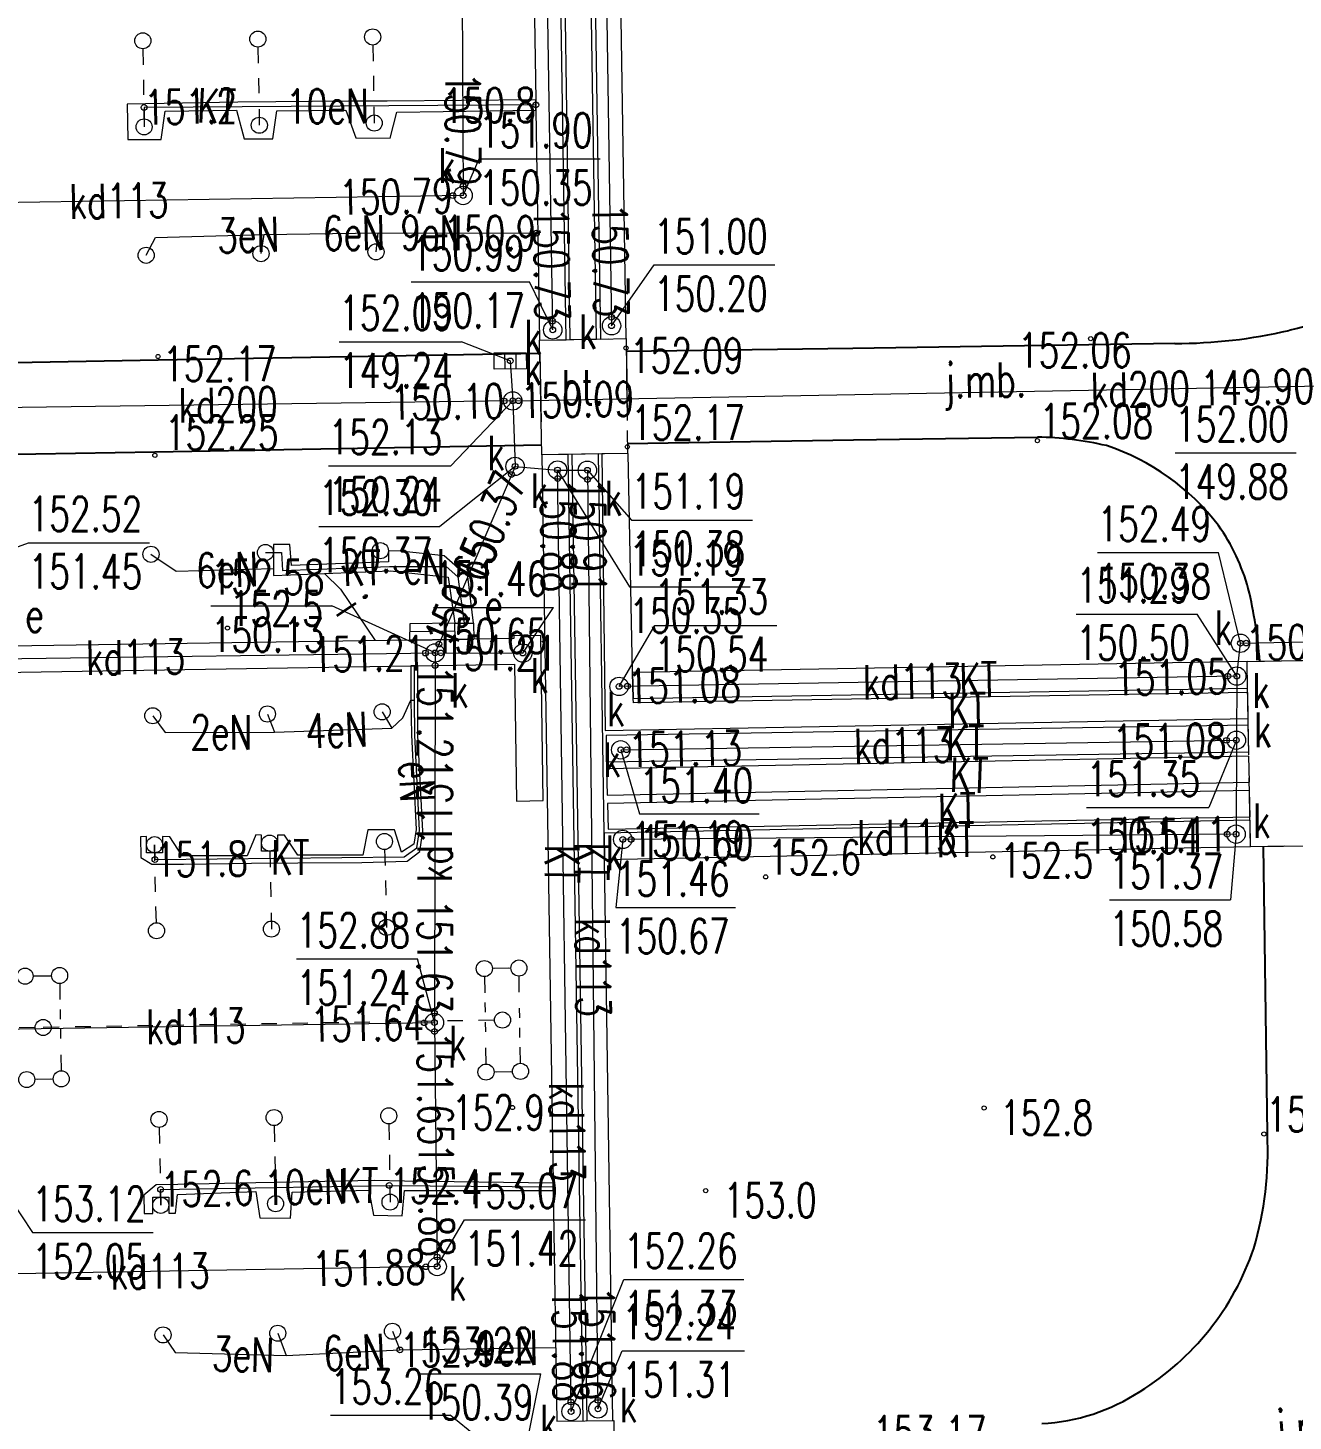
# Model space of a CAD drawing. Header units: metres. Extents: x 7583802 to 7586368, y 5958992 to 5960558.
# Drawn here: x 7585853.9 to 7585909, y 5959219.2 to 5959279.8 of the extents above; entities that cross this region are included whole.
import ezdxf
from ezdxf.enums import TextEntityAlignment as Align

# ---------------------------------------------------------------- set-up
doc = ezdxf.new("R2010")
doc.units = ezdxf.units.M
for name, pattern in [('3_KTJZ01', [4, 3, -1]), ('3_KTKR01', [0]), ('3_KTPL01', [4, 3, -1]), ('4_1', [0]), ('4_SUOP05_02', [0]), ('4_SUPE_01', [0]), ('4_SUPI_01', [0]), ('4_SUPK_01', [0]), ('4_SUSM03_02', [0]), ('4_SUUS18_02', [0])]:
    doc.linetypes.add(name, pattern=pattern)
doc.layers.get('0').update_dxf_attribs({"color": 250, "linetype": 'CONTINUOUS', "lineweight": 100})
for name, color, linetype, lineweight in [('KTJZ_E_T_0', 7, 'CONTINUOUS', 15), ('KTJZ_L_0', 7, '3_KTJZ01', 18), ('KTKR_L_0', 7, '3_KTKR01', 25), ('KTPL_E_T_0', 7, 'CONTINUOUS', 15), ('KTPL_L_0', 7, '3_KTPL01', 18), ('RTPW_T_0', 7, 'CONTINUOUS', 15), ('RTPW_T_1', 7, 'CONTINUOUS', 15), ('SUOP_E_T_0', 7, 'CONTINUOUS', 18), ('SUOP_L_0', 7, '4_SUOP05_02', 18), ('SUPE_E_T_3', 1, 'CONTINUOUS', 15), ('SUPE_L_3', 1, '4_SUPE_01', 18), ('SUPI_E_T_0', 7, 'CONTINUOUS', 15), ('SUPI_L_0', 7, '4_SUPI_01', 18), ('SUPK_E_T_0', 34, 'CONTINUOUS', 15), ('SUPK_L_0', 34, '4_SUPK_01', 18), ('SUSM_L_4', 7, 'CONTINUOUS', 18), ('SUSM_L_5', 7, 'CONTINUOUS', 18), ('SUSM_T_3', 7, 'CONTINUOUS', 18), ('SUTE_T_0', 1, 'CONTINUOUS', 18), ('SUTK_T_0', 34, 'CONTINUOUS', 18), ('SUTT_T_0', 30, 'CONTINUOUS', 18), ('SUUE_E_T_2', 7, 'CONTINUOUS', 15), ('SUUE_L_3', 7, '4_1', 18), ('SUUK_E_T_3', 7, 'CONTINUOUS', 15), ('SUUK_T_0', 7, 'CONTINUOUS', 18), ('SUUK_T_4', 7, 'CONTINUOUS', 13)]:
    doc.layers.add(name, color=color, linetype=linetype, lineweight=lineweight)
doc.styles.get("Standard").update_dxf_attribs({"font": 'Simplex.SHX', "width": 0.75})

# ---------------------------------------------------------------- blocks, each defined once
blk = doc.blocks.new('3_RTPW01')
at = {"linetype": 'CONTINUOUS'}
blk.add_circle((0, 0), 0.09, dxfattribs=at)
blk = doc.blocks.new('3_RTPW02')
at = {"linetype": 'CONTINUOUS'}
blk.add_circle((0, 0), 0.09, dxfattribs=at)
blk = doc.blocks.new('4_SUSM04_01')
at = {"linetype": 'CONTINUOUS'}
blk.add_circle((0, 0), 0.35, dxfattribs=at)
blk = doc.blocks.new('4_SUPS01_03')
at = {"linetype": 'CONTINUOUS'}
blk.add_circle((0, 0), 0.125, dxfattribs=at)
blk = doc.blocks.new('4_SUPS01_05')
at = {"linetype": 'CONTINUOUS'}
blk.add_circle((0, 0), 0.125, dxfattribs=at)
blk = doc.blocks.new('4_SUUS05')
at = {"linetype": 'CONTINUOUS'}
for p, q in [((-0.7, -0.35), (-0.7, 0.35)), ((-0.7, 0.35), (0.7, 0.35)), ((-0.245, 0.35), (-0.245, -0.35)), ((0.245, 0.35), (0.245, -0.35)), ((0.7, 0.35), (0.7, -0.35)), ((0.7, -0.35), (-0.7, -0.35))]:
    blk.add_line(p, q, dxfattribs=at)
blk = doc.blocks.new('4_SUUS22_01')
at = {"linetype": 'CONTINUOUS'}
blk.add_circle((0, 0), 0.4, dxfattribs=at)

msp = doc.modelspace()

# ---------------------------------------------------------------- linework, layer by layer
at = {"layer": 'KTJZ_L_0', "linetype": '3_KTJZ01'}
for p, q in [((7585859.54, 5959265.35), (7585876.153, 5959265.65)), ((7585876.153, 5959265.65), (7585876.24, 5959261.66)), ((7585889.79, 5959265.85), (7585879.926, 5959265.72)), ((7585879.926, 5959265.72), (7585879.966, 5959261.72)), ((7585903.8, 5959266.07), (7585889.79, 5959265.85)), ((7585839.55, 5959265.01), (7585859.54, 5959265.35)), ((7585889.81, 5959261.87), (7585897.82, 5959261.99)), ((7585859.4, 5959261.35), (7585839.37, 5959261.01)), ((7585876.24, 5959261.66), (7585859.4, 5959261.35)), ((7585879.966, 5959261.72), (7585889.81, 5959261.87)), ((7585907.5, 5959252.24), (7585918.81, 5959252.44)), ((7585907.66, 5959244.17), (7585914.98, 5959244.3)), ((7585907.83, 5959231.66), (7585907.66, 5959244.17))]:
    msp.add_line(p, q, dxfattribs=at)
for centre, radius, start, end in [((7585904.101, 5959286.134), 20.047, 283.49578, 318.00206), ((7585903.851, 5959287.66), 21.59, 269.86337, 283.1957), ((7585897.656, 5959248.231), 13.76, 76.66541, 89.3189), ((7585897.615, 5959251.955), 10.186, 37.4591, 71.59921), ((7585898.505, 5959253.066), 8.81, 15.36044, 35.24232), ((7585887.916, 5959250.761), 19.64, 4.31939, 13.6631), ((7585892.933, 5959230.9), 14.917, 343.56643, 2.92045), ((7585896.186, 5959230.421), 11.67, 321.27288, 341.30343), ((7585896.046, 5959230.486), 11.82, 301.88795, 321.45021), ((7585897.528, 5959227.767), 8.73, 273.16683, 303.05931)]:
    msp.add_arc(centre, radius, start, end, dxfattribs=at)
at = {"layer": 'KTKR_L_0', "linetype": '3_KTKR01'}
for p, q in [((7585859.54, 5959265.35), (7585876.153, 5959265.65)), ((7585889.79, 5959265.85), (7585879.926, 5959265.72)), ((7585903.8, 5959266.07), (7585889.79, 5959265.85)), ((7585839.55, 5959265.01), (7585859.54, 5959265.35)), ((7585889.81, 5959261.87), (7585897.82, 5959261.99)), ((7585839.37, 5959261.01), (7585859.4, 5959261.35)), ((7585859.4, 5959261.35), (7585876.24, 5959261.66)), ((7585879.966, 5959261.72), (7585889.81, 5959261.87)), ((7585907.83, 5959231.66), (7585907.66, 5959244.17))]:
    msp.add_line(p, q, dxfattribs=at)
for centre, radius, start, end in [((7585904.101, 5959286.134), 20.047, 283.49578, 318.00206), ((7585903.851, 5959287.66), 21.59, 269.86337, 283.1957), ((7585897.656, 5959248.231), 13.76, 76.66541, 89.3189), ((7585897.615, 5959251.955), 10.186, 37.4591, 71.59921), ((7585898.505, 5959253.066), 8.81, 15.36044, 35.24232), ((7585887.916, 5959250.761), 19.64, 4.31939, 13.6631), ((7585892.933, 5959230.9), 14.917, 343.56643, 2.92045), ((7585896.186, 5959230.421), 11.67, 321.27288, 341.30343), ((7585896.046, 5959230.486), 11.82, 301.88795, 321.45021), ((7585897.528, 5959227.767), 8.73, 273.16683, 303.05931)]:
    msp.add_arc(centre, radius, start, end, dxfattribs=at)
at = {"layer": 'KTPL_L_0', "linetype": '3_KTPL01'}
for p, q in [((7585876.141, 5959266.209), (7585879.921, 5959266.28)), ((7585876.25, 5959261.22), (7585876.141, 5959266.209)), ((7585879.921, 5959266.28), (7585879.97, 5959261.28)), ((7585879.97, 5959261.28), (7585876.25, 5959261.22)), ((7585906.95, 5959252.23), (7585918.81, 5959252.44)), ((7585907.1, 5959244.16), (7585906.95, 5959252.23)), ((7585916.59, 5959244.33), (7585907.1, 5959244.16)), ((7585876.9, 5959219.16), (7585879.38, 5959219.19)), ((7585879.38, 5959219.19), (7585879.43, 5959214.19))]:
    msp.add_line(p, q, dxfattribs=at)
at = {"layer": 'SUOP_L_0', "linetype": '4_1'}
for p, q in [((7585877.3, 5959266.231), (7585876.518, 5959318.205)), ((7585876.678, 5959318.208), (7585877.471, 5959266.234)), ((7585878.62, 5959266.256), (7585877.819, 5959318.232)), ((7585877.989, 5959318.236), (7585878.801, 5959266.259)), ((7585879.921, 5959266.28), (7585879.108, 5959318.26)), ((7585875.503, 5959308.011), (7585875.981, 5959276.675)), ((7585863.01, 5959276.57), (7585858.19, 5959276.48)), ((7585864.66, 5959276.59), (7585863.01, 5959276.57)), ((7585867.83, 5959276.62), (7585864.66, 5959276.59)), ((7585869.51, 5959276.62), (7585867.83, 5959276.62)), ((7585875.981, 5959276.675), (7585869.51, 5959276.62)), ((7585875.988, 5959276.229), (7585875.981, 5959276.675)), ((7585875.981, 5959276.675), (7585875.988, 5959276.229)), ((7585858.19, 5959276.48), (7585858.23, 5959274.95)), ((7585859.68, 5959274.94), (7585859.85, 5959276.18)), ((7585859.85, 5959276.18), (7585862.96, 5959276.23)), ((7585862.96, 5959276.23), (7585863.29, 5959274.97)), ((7585864.54, 5959274.98), (7585864.71, 5959276.19)), ((7585864.71, 5959276.19), (7585867.72, 5959276.22)), ((7585867.72, 5959276.22), (7585868.15, 5959275.02)), ((7585869.64, 5959275), (7585869.93, 5959276.13)), ((7585869.93, 5959276.13), (7585875.988, 5959276.229)), ((7585875.988, 5959276.229), (7585876.141, 5959266.209)), ((7585858.23, 5959274.95), (7585859.68, 5959274.94)), ((7585863.29, 5959274.97), (7585864.54, 5959274.98)), ((7585868.15, 5959275.02), (7585869.64, 5959275)), ((7585876.141, 5959266.209), (7585877.3, 5959266.231)), ((7585877.471, 5959266.234), (7585878.62, 5959266.256)), ((7585878.801, 5959266.259), (7585879.921, 5959266.28)), ((7585877.398, 5959261.239), (7585876.248, 5959261.22)), ((7585876.248, 5959261.22), (7585876.741, 5959229.516)), ((7585878.052, 5959219.174), (7585877.398, 5959261.239)), ((7585878.708, 5959261.26), (7585877.558, 5959261.241)), ((7585877.558, 5959261.241), (7585878.212, 5959219.176)), ((7585878.956, 5959244.757), (7585878.708, 5959261.26)), ((7585879.998, 5959261.28), (7585878.858, 5959261.262)), ((7585878.858, 5959261.262), (7585879.01, 5959249.22)), ((7585880.19, 5959251.75), (7585879.998, 5959261.28)), ((7585865.27, 5959257.32), (7585864.564, 5959257.319)), ((7585864.564, 5959257.319), (7585864.564, 5959256.619)), ((7585865.35, 5959256.4), (7585865.27, 5959257.32)), ((7585864.564, 5959256.619), (7585864.57, 5959256.27)), ((7585869.57, 5959256.56), (7585865.35, 5959256.4)), ((7585870.1, 5959257.03), (7585869.566, 5959257.049)), ((7585869.566, 5959257.049), (7585869.566, 5959256.699)), ((7585869.566, 5959256.699), (7585869.57, 5959256.56)), ((7585872, 5959256.83), (7585870.1, 5959257.03)), ((7585873.02, 5959255.93), (7585872, 5959256.83)), ((7585864.57, 5959256.27), (7585864.56, 5959255.97)), ((7585864.56, 5959255.97), (7585866.78, 5959256.06)), ((7585866.78, 5959256.06), (7585869.66, 5959256.17)), ((7585869.66, 5959256.17), (7585872.17, 5959255.89)), ((7585872.17, 5959255.89), (7585872.46, 5959253.89)), ((7585873.27, 5959253.9), (7585873.02, 5959255.93)), ((7585870.5, 5959253.86), (7585870.486, 5959253.159)), ((7585872.46, 5959253.89), (7585870.5, 5959253.86)), ((7585872.46, 5959253.89), (7585873.27, 5959253.9)), ((7585872.47, 5959253.19), (7585872.46, 5959253.89)), ((7585870.486, 5959253.159), (7585853.07, 5959252.888)), ((7585870.486, 5959253.159), (7585872.47, 5959253.19)), ((7585872.47, 5959253.19), (7585870.486, 5959253.159)), ((7585873.28, 5959253.203), (7585872.47, 5959253.19)), ((7585875.02, 5959253.23), (7585873.28, 5959253.203)), ((7585876.2, 5959253.35), (7585875.02, 5959253.34)), ((7585875.02, 5959253.34), (7585875.02, 5959253.23)), ((7585876.3, 5959246.18), (7585876.2, 5959253.35)), ((7585852.67, 5959251.748), (7585870.55, 5959252.037)), ((7585870.85, 5959252.042), (7585870.55, 5959252.037)), ((7585870.55, 5959252.037), (7585870.85, 5959252.042)), ((7585870.55, 5959252.037), (7585870.55, 5959250.54)), ((7585870.85, 5959252.042), (7585875.06, 5959252.11)), ((7585870.85, 5959249), (7585870.85, 5959252.042)), ((7585875.06, 5959252.11), (7585875.15, 5959246.15)), ((7585906.95, 5959252.222), (7585880.19, 5959251.75)), ((7585880.19, 5959251.75), (7585880.22, 5959250.62)), ((7585880.22, 5959250.62), (7585880.19, 5959251.75)), ((7585906.972, 5959251.061), (7585906.95, 5959252.222)), ((7585880.22, 5959250.62), (7585906.972, 5959251.061)), ((7585870.55, 5959250.54), (7585870.57, 5959249.03)), ((7585880.23, 5959250.43), (7585880.22, 5959250.62)), ((7585906.975, 5959250.882), (7585880.23, 5959250.43)), ((7585906.996, 5959249.751), (7585906.975, 5959250.882)), ((7585879.01, 5959249.22), (7585906.996, 5959249.751)), ((7585907.002, 5959249.451), (7585879.04, 5959249.01)), ((7585907.023, 5959248.291), (7585907.002, 5959249.451)), ((7585870.57, 5959249.03), (7585870.77, 5959244.91)), ((7585871.07, 5959244.84), (7585870.85, 5959249)), ((7585879.04, 5959249.01), (7585879.04, 5959247.86)), ((7585879.04, 5959247.86), (7585907.023, 5959248.291)), ((7585907.027, 5959248.111), (7585879.06, 5959247.55)), ((7585907.048, 5959246.972), (7585907.027, 5959248.111)), ((7585879.06, 5959247.55), (7585879.09, 5959246.41)), ((7585879.09, 5959246.41), (7585907.048, 5959246.972)), ((7585875.15, 5959246.15), (7585876.3, 5959246.18)), ((7585907.054, 5959246.611), (7585879.1, 5959246.05)), ((7585907.076, 5959245.471), (7585907.054, 5959246.611)), ((7585879.1, 5959246.05), (7585879.13, 5959244.92)), ((7585907.079, 5959245.312), (7585878.956, 5959244.757)), ((7585879.13, 5959244.92), (7585907.076, 5959245.471)), ((7585907.1, 5959244.171), (7585907.079, 5959245.312)), ((7585859.037, 5959244.601), (7585858.78, 5959244.6)), ((7585858.78, 5959244.6), (7585858.79, 5959243.69)), ((7585859.037, 5959243.901), (7585859.037, 5959244.601)), ((7585860.05, 5959244.59), (7585859.737, 5959244.601)), ((7585859.737, 5959244.601), (7585859.737, 5959243.901)), ((7585860.59, 5959243.77), (7585860.05, 5959244.59)), ((7585863.79, 5959244.68), (7585863.42, 5959243.76)), ((7585864.045, 5959244.671), (7585863.79, 5959244.68)), ((7585864.045, 5959243.971), (7585864.045, 5959244.671)), ((7585865.05, 5959244.66), (7585864.745, 5959244.671)), ((7585864.745, 5959244.671), (7585864.745, 5959243.971)), ((7585865.62, 5959243.79), (7585865.05, 5959244.66)), ((7585868.67, 5959244.9), (7585868.46, 5959243.79)), ((7585869.83, 5959244.9), (7585868.67, 5959244.9)), ((7585870.13, 5959243.93), (7585869.83, 5959244.9)), ((7585870.77, 5959244.91), (7585870.67, 5959244.27)), ((7585870.93, 5959243.95), (7585871.07, 5959244.84)), ((7585878.956, 5959244.757), (7585878.97, 5959243.6)), ((7585878.97, 5959243.6), (7585878.956, 5959244.757)), ((7585859.737, 5959243.901), (7585859.037, 5959243.901)), ((7585863.42, 5959243.76), (7585860.59, 5959243.77)), ((7585864.745, 5959243.971), (7585864.045, 5959243.971)), ((7585868.46, 5959243.79), (7585865.62, 5959243.79)), ((7585870.67, 5959244.27), (7585870.13, 5959243.93)), ((7585870.38, 5959243.53), (7585870.93, 5959243.95)), ((7585878.97, 5959243.6), (7585907.1, 5959244.171)), ((7585858.79, 5959243.69), (7585859.27, 5959243.4)), ((7585859.27, 5959243.4), (7585860.65, 5959243.41)), ((7585860.65, 5959243.41), (7585863.61, 5959243.45)), ((7585863.61, 5959243.45), (7585865.63, 5959243.46)), ((7585865.63, 5959243.46), (7585868.41, 5959243.47)), ((7585868.41, 5959243.47), (7585870.38, 5959243.53)), ((7585879.341, 5959219.19), (7585878.97, 5959243.6)), ((7585859.45, 5959229.45), (7585858.92, 5959229)), ((7585860.4, 5959229.46), (7585859.45, 5959229.45)), ((7585863.8, 5959229.53), (7585860.4, 5959229.46)), ((7585865.38, 5959229.56), (7585863.8, 5959229.53)), ((7585868.94, 5959229.64), (7585865.38, 5959229.56)), ((7585865.38, 5959229.13), (7585868.72, 5959229.21)), ((7585868.72, 5959229.21), (7585868.92, 5959228.13)), ((7585870.26, 5959229.61), (7585868.94, 5959229.64)), ((7585870.17, 5959228.1), (7585870.27, 5959229.2)), ((7585876.741, 5959229.516), (7585870.26, 5959229.61)), ((7585870.27, 5959229.2), (7585876.746, 5959229.202)), ((7585876.746, 5959229.202), (7585876.741, 5959229.516)), ((7585876.741, 5959229.516), (7585876.746, 5959229.202)), ((7585876.746, 5959229.202), (7585876.902, 5959219.16)), ((7585858.92, 5959229), (7585858.93, 5959228.2)), ((7585859.305, 5959228.204), (7585859.305, 5959228.904)), ((7585859.305, 5959228.904), (7585860.005, 5959228.904)), ((7585860.005, 5959228.904), (7585860.005, 5959228.206)), ((7585860.3, 5959228.21), (7585860.39, 5959229.03)), ((7585860.39, 5959229.03), (7585863.8, 5959229.15)), ((7585863.8, 5959229.15), (7585863.97, 5959228.01)), ((7585865.3, 5959228), (7585865.38, 5959229.13)), ((7585858.93, 5959228.2), (7585859.305, 5959228.204)), ((7585860.005, 5959228.206), (7585860.3, 5959228.21)), ((7585863.97, 5959228.01), (7585865.3, 5959228)), ((7585868.92, 5959228.13), (7585870.17, 5959228.1)), ((7585876.902, 5959219.16), (7585878.052, 5959219.174)), ((7585878.212, 5959219.176), (7585879.341, 5959219.19))]:
    msp.add_line(p, q, dxfattribs=at)
at = {"layer": 'SUPE_L_3', "linetype": '4_SUPE_01'}
for p, q in [((7585875.985, 5959276.452), (7585858.929, 5959276.344)), ((7585858.929, 5959276.344), (7585858.93, 5959275.496)), ((7585859.02, 5959269.906), (7585859.43, 5959270.68)), ((7585859.43, 5959270.68), (7585864.16, 5959270.81)), ((7585864.021, 5959269.979), (7585864.16, 5959270.81)), ((7585864.16, 5959270.81), (7585869.12, 5959270.89)), ((7585869.027, 5959270.057), (7585869.12, 5959270.89)), ((7585869.12, 5959270.89), (7585876.07, 5959270.87)), ((7585859.231, 5959256.891), (7585860.32, 5959256.16)), ((7585864.214, 5959256.969), (7585864.917, 5959256.969)), ((7585864.917, 5959256.969), (7585864.955, 5959256.185)), ((7585860.32, 5959256.16), (7585864.57, 5959256.27)), ((7585864.955, 5959256.185), (7585869.615, 5959256.365)), ((7585869.615, 5959256.365), (7585872.085, 5959256.36)), ((7585872.085, 5959256.36), (7585872.595, 5959255.91)), ((7585872.595, 5959255.91), (7585872.865, 5959253.895)), ((7585872.465, 5959253.54), (7585870.493, 5959253.51)), ((7585870.705, 5959250.541), (7585870.7, 5959252.04)), ((7585870.2, 5959249.78), (7585870.55, 5959250.54)), ((7585870.55, 5959250.54), (7585870.705, 5959250.541)), ((7585870.71, 5959249.015), (7585870.705, 5959250.541)), ((7585859.309, 5959249.865), (7585859.85, 5959249.14)), ((7585864.299, 5959249.94), (7585864.61, 5959249.15)), ((7585869.294, 5959250.034), (7585869.72, 5959249.32)), ((7585864.61, 5959249.15), (7585869.72, 5959249.32)), ((7585869.72, 5959249.32), (7585870.2, 5959249.78)), ((7585859.85, 5959249.14), (7585864.61, 5959249.15)), ((7585870.92, 5959244.875), (7585870.71, 5959249.015)), ((7585870.8, 5959244.11), (7585870.92, 5959244.875)), ((7585859.387, 5959244.251), (7585859.402, 5959243.605)), ((7585870.255, 5959243.73), (7585870.8, 5959244.11)), ((7585859.402, 5959243.605), (7585870.255, 5959243.73)), ((7585859.65, 5959229.247), (7585864.59, 5959229.33)), ((7585859.655, 5959228.554), (7585859.65, 5959229.247)), ((7585864.59, 5959229.33), (7585869.605, 5959229.42)), ((7585869.605, 5959229.42), (7585876.744, 5959229.359)), ((7585859.755, 5959222.912), (7585860.28, 5959222.15)), ((7585864.75, 5959222.987), (7585865.12, 5959222.02)), ((7585869.743, 5959223.072), (7585870.07, 5959222.26)), ((7585860.28, 5959222.15), (7585865.12, 5959222.02)), ((7585865.12, 5959222.02), (7585870.07, 5959222.26)), ((7585870.07, 5959222.26), (7585876.852, 5959222.369))]:
    msp.add_line(p, q, dxfattribs=at)
at = {"layer": 'SUPI_L_0', "linetype": '4_1'}
for p, q in [((7585866.78, 5959256.06), (7585867.48, 5959255.37)), ((7585867.48, 5959255.37), (7585868.988, 5959253.136))]:
    msp.add_line(p, q, dxfattribs=at)
at = {"layer": 'SUPK_L_0', "linetype": '4_1'}
for p, q in [((7585876.72, 5959266.66), (7585875.94, 5959317.74)), ((7585878.5, 5959317.79), (7585879.28, 5959266.84)), ((7585872.76, 5959285.63), (7585872.82, 5959272.51)), ((7585872.82, 5959272.51), (7585733.5, 5959270.35)), ((7585874.87, 5959265.31), (7585874.98, 5959263.57)), ((7585874.98, 5959263.57), (7585910.23, 5959264.22)), ((7585874.98, 5959263.57), (7585824.96, 5959262.89)), ((7585874.98, 5959263.57), (7585875.08, 5959260.72)), ((7585875.08, 5959260.72), (7585871.6, 5959252.6)), ((7585875.08, 5959260.72), (7585876.93, 5959260.56)), ((7585876.93, 5959260.56), (7585878.23, 5959260.55)), ((7585877.52, 5959219.58), (7585876.93, 5959260.56)), ((7585878.23, 5959260.55), (7585878.69, 5959219.69)), ((7585906.5, 5959251.59), (7585906.66, 5959253.02)), ((7585906.66, 5959253.02), (7585910.31, 5959253.09)), ((7585791.8, 5959251.49), (7585871.6, 5959252.6)), ((7585871.6, 5959252.6), (7585871.57, 5959236.51)), ((7585871.6, 5959252.6), (7585875.42, 5959252.59)), ((7585906.5, 5959251.59), (7585879.61, 5959251.14)), ((7585906.5, 5959251.59), (7585906.48, 5959248.8)), ((7585879.68, 5959248.38), (7585906.48, 5959248.8)), ((7585906.48, 5959248.8), (7585906.47, 5959244.71)), ((7585906.47, 5959244.71), (7585879.77, 5959244.48)), ((7585732, 5959234.4), (7585871.57, 5959236.51)), ((7585871.57, 5959236.51), (7585871.69, 5959225.89)), ((7585871.69, 5959225.89), (7585733.93, 5959223.5))]:
    msp.add_line(p, q, dxfattribs=at)
at = {"layer": 'SUSM_L_4', "linetype": '4_SUSM03_02'}
for p, q in [((7585863.888, 5959278.969), (7585863.9, 5959278.269)), ((7585868.886, 5959279.06), (7585868.899, 5959278.36)), ((7585858.88, 5959278.895), (7585858.89, 5959278.195)), ((7585868.911, 5959277.712), (7585868.923, 5959277.064)), ((7585858.9, 5959277.545), (7585858.909, 5959276.896)), ((7585863.911, 5959277.617), (7585863.923, 5959276.966)), ((7585858.92, 5959276.196), (7585858.93, 5959275.496)), ((7585863.935, 5959276.266), (7585863.947, 5959275.566)), ((7585868.936, 5959276.364), (7585868.949, 5959275.664)), ((7585859.403, 5959243.551), (7585859.387, 5959244.251)), ((7585864.402, 5959243.971), (7585864.417, 5959243.271)), ((7585869.402, 5959244.041), (7585869.42, 5959243.341)), ((7585859.433, 5959242.204), (7585859.419, 5959242.851)), ((7585864.431, 5959242.625), (7585864.444, 5959241.979)), ((7585869.437, 5959242.697), (7585869.453, 5959242.054)), ((7585859.464, 5959240.856), (7585859.448, 5959241.556)), ((7585869.471, 5959241.354), (7585869.489, 5959240.654)), ((7585864.459, 5959241.279), (7585864.474, 5959240.579)), ((7585864.71, 5959236.459), (7585864.035, 5959236.448)), ((7585866.059, 5959236.481), (7585865.385, 5959236.47)), ((7585867.409, 5959236.503), (7585866.734, 5959236.492)), ((7585868.759, 5959236.525), (7585868.084, 5959236.514)), ((7585870.108, 5959236.547), (7585869.433, 5959236.536)), ((7585871.458, 5959236.569), (7585870.783, 5959236.558)), ((7585872.807, 5959236.591), (7585872.133, 5959236.58)), ((7585874.182, 5959236.613), (7585873.482, 5959236.602)), ((7585854.188, 5959236.288), (7585853.488, 5959236.278)), ((7585855.237, 5959236.305), (7585854.537, 5959236.293)), ((7585856.612, 5959236.327), (7585855.937, 5959236.316)), ((7585857.962, 5959236.349), (7585857.287, 5959236.338)), ((7585859.311, 5959236.371), (7585858.637, 5959236.36)), ((7585860.661, 5959236.393), (7585859.986, 5959236.382)), ((7585862.011, 5959236.415), (7585861.336, 5959236.404)), ((7585863.36, 5959236.437), (7585862.685, 5959236.426)), ((7585859.587, 5959231.943), (7585859.601, 5959231.243)), ((7585864.596, 5959232.022), (7585864.608, 5959231.322)), ((7585869.587, 5959232.1), (7585869.598, 5959231.4)), ((7585859.614, 5959230.598), (7585859.627, 5959229.954)), ((7585864.619, 5959230.673), (7585864.63, 5959230.024)), ((7585869.608, 5959230.747), (7585869.618, 5959230.094)), ((7585859.641, 5959229.254), (7585859.655, 5959228.554)), ((7585864.642, 5959229.324), (7585864.654, 5959228.624)), ((7585869.628, 5959229.394), (7585869.639, 5959228.694))]:
    msp.add_line(p, q, dxfattribs=at)
for centre in [(7585858.875, 5959279.245), (7585863.882, 5959279.319), (7585868.88, 5959279.41), (7585863.947, 5959275.566), (7585868.949, 5959275.664), (7585858.93, 5959275.496), (7585859.387, 5959244.251), (7585864.395, 5959244.321), (7585869.393, 5959244.391), (7585859.472, 5959240.506), (7585864.474, 5959240.579), (7585869.489, 5959240.654), (7585854.537, 5959236.293), (7585854.537, 5959236.293), (7585874.532, 5959236.619), (7585859.58, 5959232.293), (7585864.59, 5959232.372), (7585869.582, 5959232.45), (7585859.655, 5959228.554), (7585864.654, 5959228.624), (7585869.639, 5959228.694)]:
    msp.add_circle(centre, 0.35, dxfattribs=at)
at = {"layer": 'SUSM_L_5', "linetype": '4_SUSM03_02'}
for p, q in [((7585854.101, 5959238.536), (7585854.801, 5959238.549)), ((7585854.202, 5959238.537), (7585854.902, 5959238.55)), ((7585873.749, 5959238.507), (7585873.76, 5959237.807)), ((7585874.793, 5959238.875), (7585874.093, 5959238.863)), ((7585874.898, 5959238.877), (7585874.198, 5959238.865)), ((7585875.264, 5959237.833), (7585875.253, 5959238.533)), ((7585855.258, 5959238.207), (7585855.269, 5959237.507)), ((7585855.276, 5959237.082), (7585855.282, 5959236.657)), ((7585873.767, 5959237.382), (7585873.774, 5959236.956)), ((7585875.281, 5959236.709), (7585875.274, 5959237.133)), ((7585873.781, 5959236.53), (7585873.788, 5959236.105)), ((7585855.289, 5959236.233), (7585855.296, 5959235.808)), ((7585875.294, 5959235.86), (7585875.287, 5959236.285)), ((7585873.799, 5959235.405), (7585873.81, 5959234.705)), ((7585875.311, 5959234.736), (7585875.3, 5959235.436)), ((7585855.307, 5959235.108), (7585855.318, 5959234.408)), ((7585854.873, 5959234.049), (7585854.173, 5959234.034)), ((7585854.974, 5959234.051), (7585854.274, 5959234.036)), ((7585874.166, 5959234.362), (7585874.866, 5959234.377)), ((7585874.266, 5959234.364), (7585874.966, 5959234.379))]:
    msp.add_line(p, q, dxfattribs=at)
for centre in [(7585855.252, 5959238.557), (7585855.252, 5959238.557), (7585873.743, 5959238.857), (7585873.743, 5959238.857), (7585875.248, 5959238.883), (7585875.248, 5959238.883), (7585853.751, 5959238.529), (7585853.751, 5959238.529), (7585873.816, 5959234.355), (7585873.816, 5959234.355), (7585875.316, 5959234.386), (7585875.316, 5959234.386), (7585853.823, 5959234.027), (7585853.823, 5959234.027), (7585855.324, 5959234.058), (7585855.324, 5959234.058)]:
    msp.add_circle(centre, 0.35, dxfattribs=at)
at = {"layer": 'SUTK_T_0', "linetype": 'CONTINUOUS'}
for p, q in [((7585872.82, 5959272.51), (7585873.512, 5959274.098)), ((7585873.512, 5959274.098), (7585878.778, 5959274.098)), ((7585879.28, 5959266.84), (7585881.13, 5959269.484)), ((7585881.13, 5959269.484), (7585886.396, 5959269.484)), ((7585870.555, 5959268.748), (7585875.712, 5959268.748)), ((7585876.72, 5959266.66), (7585875.712, 5959268.748)), ((7585867.425, 5959266.144), (7585872.745, 5959266.144)), ((7585874.87, 5959265.31), (7585872.745, 5959266.144)), ((7585874.98, 5959263.57), (7585872.283, 5959260.747)), ((7585866.963, 5959260.747), (7585872.283, 5959260.747)), ((7585875.08, 5959260.72), (7585871.809, 5959258.103)), ((7585903.815, 5959261.304), (7585909.08, 5959261.304)), ((7585876.93, 5959260.56), (7585880.056, 5959255.469)), ((7585878.23, 5959260.55), (7585880.152, 5959258.38)), ((7585880.152, 5959258.38), (7585885.417, 5959258.38)), ((7585866.543, 5959258.103), (7585871.809, 5959258.103)), ((7585900.436, 5959256.964), (7585905.701, 5959256.964)), ((7585906.66, 5959253.02), (7585905.701, 5959256.964)), ((7585880.056, 5959255.469), (7585885.322, 5959255.469)), ((7585861.835, 5959254.644), (7585867.101, 5959254.644)), ((7585871.6, 5959252.6), (7585867.101, 5959254.644)), ((7585871.536, 5959254.581), (7585876.748, 5959254.581)), ((7585875.42, 5959252.59), (7585876.748, 5959254.581)), ((7585899.513, 5959254.291), (7585904.779, 5959254.291)), ((7585906.5, 5959251.59), (7585904.779, 5959254.291)), ((7585879.61, 5959251.14), (7585881.16, 5959253.797)), ((7585881.16, 5959253.797), (7585886.48, 5959253.797)), ((7585906.48, 5959248.8), (7585905.276, 5959245.869)), ((7585879.68, 5959248.38), (7585880.501, 5959245.588)), ((7585880.501, 5959245.588), (7585885.713, 5959245.588)), ((7585899.956, 5959245.869), (7585905.276, 5959245.869)), ((7585879.77, 5959244.48), (7585879.467, 5959241.519)), ((7585906.47, 5959244.71), (7585906.222, 5959241.848)), ((7585879.467, 5959241.519), (7585884.678, 5959241.519)), ((7585900.956, 5959241.848), (7585906.222, 5959241.848)), ((7585865.57, 5959239.276), (7585870.836, 5959239.276)), ((7585871.57, 5959236.51), (7585870.836, 5959239.276)), ((7585871.69, 5959225.89), (7585872.885, 5959227.928)), ((7585872.885, 5959227.928), (7585878.151, 5959227.928)), ((7585877.52, 5959219.58), (7585879.822, 5959225.321)), ((7585879.822, 5959225.321), (7585885.033, 5959225.321)), ((7585878.69, 5959219.69), (7585879.747, 5959222.224)), ((7585879.747, 5959222.224), (7585885.067, 5959222.224)), ((7585870.937, 5959221.225), (7585876.203, 5959221.225)), ((7585875.63, 5959218.39), (7585876.203, 5959221.225)), ((7585867.051, 5959219.417), (7585872.262, 5959219.417)), ((7585875.73, 5959216.59), (7585872.262, 5959219.417))]:
    msp.add_line(p, q, dxfattribs=at)
at = {"layer": 'SUTT_T_0', "linetype": 'CONTINUOUS'}
for p, q in [((7585852.65, 5959256.94), (7585853.9, 5959257.397)), ((7585853.9, 5959257.397), (7585859.166, 5959257.397)), ((7585853.11, 5959228.82), (7585854.066, 5959227.369)), ((7585854.066, 5959227.369), (7585859.332, 5959227.369))]:
    msp.add_line(p, q, dxfattribs=at)
at = {"layer": 'SUUE_L_3', "linetype": '4_SUUS18_02'}
for p, q in [((7585872.46, 5959253.89), (7585873.27, 5959253.9)), ((7585872.47, 5959253.19), (7585872.46, 5959253.89)), ((7585873.27, 5959253.9), (7585873.28, 5959253.203)), ((7585872.47, 5959253.19), (7585873.28, 5959253.203))]:
    msp.add_line(p, q, dxfattribs=at)

# ---------------------------------------------------------------- block references
at = {"layer": 'RTPW_T_0'}
for p in [(7585862.56, 5959253.68), (7585895.88, 5959243.72), (7585885.99, 5959242.85), (7585874.97, 5959232.81), (7585895.5, 5959232.79), (7585883.38, 5959229.19)]:
    msp.add_blockref('3_RTPW01', p, dxfattribs=at)
at = {"layer": 'RTPW_T_1'}
for p in [(7585900.14, 5959266.28), (7585859.54, 5959265.5), (7585879.91, 5959265.87), (7585897.82, 5959261.84), (7585879.97, 5959261.57), (7585859.4, 5959261.2), (7585907.68, 5959231.66)]:
    msp.add_blockref('3_RTPW02', p, dxfattribs=at)
at = {"layer": 'SUSM_T_3'}
for p in [(7585859.02, 5959269.906), (7585864.021, 5959269.979), (7585869.027, 5959270.057), (7585859.231, 5959256.891), (7585864.214, 5959256.969), (7585869.216, 5959257.049), (7585859.309, 5959249.865), (7585864.299, 5959249.94), (7585869.294, 5959250.034), (7585859.755, 5959222.912), (7585864.75, 5959222.987), (7585869.743, 5959223.072)]:
    msp.add_blockref('4_SUSM04_01', p, dxfattribs=at)
at = {"layer": 'SUTE_T_0'}
for p in [(7585875.985, 5959276.452), (7585858.929, 5959276.344), (7585876.01, 5959270.87), (7585859.402, 5959243.605), (7585859.65, 5959229.247), (7585869.605, 5959229.42), (7585870.07, 5959222.26)]:
    msp.add_blockref('4_SUPS01_03', p, dxfattribs=at)
at = {"layer": 'SUTK_T_0'}
for p in [(7585872.818, 5959272.912), (7585872.371, 5959272.503), (7585872.82, 5959272.51), (7585876.714, 5959267.041), (7585876.72, 5959266.66), (7585879.274, 5959267.214), (7585879.28, 5959266.84), (7585874.87, 5959265.31), (7585874.603, 5959263.565), (7585874.98, 5959263.57), (7585875.23, 5959263.575), (7585875.08, 5959260.72), (7585874.926, 5959260.36), (7585876.93, 5959260.56), (7585876.935, 5959260.185), (7585878.23, 5959260.55), (7585878.235, 5959260.147), (7585871.765, 5959252.984), (7585906.66, 5959253.02), (7585906.91, 5959253.025), (7585871.178, 5959252.594), (7585871.6, 5959252.6), (7585871.85, 5959252.599), (7585875.42, 5959252.59), (7585871.599, 5959252.054), (7585906.109, 5959251.583), (7585906.5, 5959251.59), (7585879.61, 5959251.14), (7585879.969, 5959251.146), (7585906.052, 5959248.793), (7585906.48, 5959248.8), (7585879.68, 5959248.38), (7585879.93, 5959248.384), (7585879.77, 5959244.48), (7585880.135, 5959244.483), (7585906.086, 5959244.707), (7585906.47, 5959244.71), (7585871.122, 5959236.503), (7585871.57, 5959236.51), (7585871.571, 5959236.918), (7585871.574, 5959236.116), (7585871.685, 5959226.304), (7585871.196, 5959225.881), (7585871.69, 5959225.89), (7585877.514, 5959219.993), (7585878.686, 5959220.066), (7585877.52, 5959219.58), (7585878.69, 5959219.69)]:
    msp.add_blockref('4_SUPS01_05', p, dxfattribs=at)
at = {"layer": 'SUUK_T_0', "rotation": 0.4879386963930559}
msp.add_blockref('4_SUUS05', (7585874.87, 5959265.31), dxfattribs=at)
at = {"layer": 'SUUK_T_4'}
for p in [(7585872.82, 5959272.51), (7585876.72, 5959266.66), (7585879.28, 5959266.84), (7585874.98, 5959263.57), (7585875.08, 5959260.72), (7585876.93, 5959260.56), (7585878.23, 5959260.55), (7585871.6, 5959252.6), (7585875.42, 5959252.59), (7585906.66, 5959253.02), (7585906.5, 5959251.59), (7585879.61, 5959251.14), (7585906.48, 5959248.8), (7585879.68, 5959248.38), (7585906.47, 5959244.71), (7585879.77, 5959244.48), (7585871.57, 5959236.51), (7585871.69, 5959225.89), (7585878.69, 5959219.69), (7585877.52, 5959219.58)]:
    msp.add_blockref('4_SUUS22_01', p, dxfattribs=at)

# ---------------------------------------------------------------- texts
at = {"layer": 'KTJZ_E_T_0', "width": 0.7}
for rotation, p in [(0.92403, (7585895.556, 5959264.263)), (3.94519, (7585909.97, 5959218.779))]:
    msp.add_text('j.mb.', height=1.5, rotation=rotation, dxfattribs=at).set_placement(p, align=Align.MIDDLE)
at = {"layer": 'KTPL_E_T_0', "width": 0.7}
msp.add_text('bt.', height=1.5, dxfattribs=at).set_placement((7585878.034, 5959264.159), align=Align.MIDDLE)
at = {"layer": 'RTPW_T_0', "width": 0.7}
for s, p in [('152.5', (7585862.66, 5959253.78)), ('152.6', (7585886.09, 5959242.95)), ('152.5', (7585896.207, 5959242.817)), ('152.9', (7585872.337, 5959231.842)), ('152.8', (7585896.195, 5959231.617)), ('153.0', (7585884.158, 5959228.023))]:
    msp.add_text(s, height=1.5, dxfattribs=at).set_placement(p)
at = {"layer": 'RTPW_T_1', "width": 0.7}
for s, p in [('152.09', (7585880.078, 5959264.793)), ('152.06', (7585896.975, 5959265.019)), ('152.17', (7585859.754, 5959264.432)), ('152.17', (7585880.134, 5959261.869)), ('152.08', (7585897.92, 5959261.94)), ('152.25', (7585859.835, 5959261.435)), ('152.83', (7585907.78, 5959231.76)), ('153.17', (7585890.658, 5959217.883))]:
    msp.add_text(s, height=1.5, dxfattribs=at).set_placement(p)
at = {"layer": 'SUOP_E_T_0', "width": 0.7}
for rotation, p in [(356.85504, (7585862.089, 5959276.402)), (1.80401, (7585868.425, 5959256.282)), (1.37209, (7585895.251, 5959251.425)), (1.07083, (7585894.769, 5959250.088)), (357.7974, (7585894.847, 5959247.277)), (1.23196, (7585894.328, 5959245.723)), (0.60629, (7585894.263, 5959244.464)), (359.50179, (7585865.3, 5959243.693)), (268.84655, (7585877.129, 5959243.415)), (268.83086, (7585878.399, 5959243.524)), (359.15748, (7585868.289, 5959229.413))]:
    msp.add_text('KT', height=1.5, rotation=rotation, dxfattribs=at).set_placement(p, align=Align.MIDDLE)
msp.add_text('KT', height=1.5, dxfattribs=at).set_placement((7585894.689, 5959248.671), align=Align.MIDDLE)
at = {"layer": 'SUPE_E_T_3', "width": 0.7}
for s, rotation, p in [('10eN', 0.36191, (7585866.912, 5959276.395)), ('6eN', 0.93655, (7585868.062, 5959270.877)), ('9eN', 359.76106, (7585871.433, 5959270.884)), ('3eN', 1.63415, (7585863.459, 5959270.793)), ('eN', 359.88402, (7585871.127, 5959256.362)), ('6eN', 1.44356, (7585862.543, 5959256.218)), ('2eN', 0.04821, (7585862.29, 5959249.145)), ('4eN', 1.96143, (7585867.315, 5959249.24)), ('eN', 272.90382, (7585870.812, 5959247.005)), ('10eN', 1.02812, (7585865.955, 5959229.355)), ('3eN', 358.51997, (7585863.238, 5959222.069)), ('6eN', 2.72797, (7585868.08, 5959222.161)), ('9eN', 0.95512, (7585874.724, 5959222.334))]:
    msp.add_text(s, height=1.5, rotation=rotation, dxfattribs=at).set_placement(p, align=Align.MIDDLE)
at = {"layer": 'SUPI_E_T_0', "width": 0.7}
msp.add_text('i', height=1.5, rotation=304.01407, dxfattribs=at).set_placement((7585867.966, 5959254.65), align=Align.MIDDLE)
at = {"layer": 'SUPK_E_T_0', "width": 0.7}
for s, rotation, p in [('kd113', 0.88824, (7585857.838, 5959272.278)), ('kd200', 1.0564, (7585902.301, 5959264.074)), ('kd200', 0.77885, (7585862.586, 5959263.402)), ('kd113', 0.79691, (7585858.562, 5959252.419)), ('kd113', 0.95876, (7585892.38, 5959251.354)), ('kd113', 0.89783, (7585891.994, 5959248.573)), ('kd113', 89.89318, (7585871.585, 5959244.773)), ('kd113', 0.49354, (7585892.138, 5959244.587)), ('kd113', 270.64501, (7585878.474, 5959238.913)), ('kd113', 0.86611, (7585861.183, 5959236.353)), ('kd113', 270.82485, (7585877.345, 5959231.753)), ('kd113', 0.99392, (7585859.625, 5959225.681))]:
    msp.add_text(s, height=1.5, rotation=rotation, dxfattribs=at).set_placement(p, align=Align.MIDDLE)
at = {"layer": 'SUTE_T_0', "width": 0.7}
for s, rotation, p in [('151.2', 1.11656, (7585858.929, 5959276.344)), ('151.8', 0.66006, (7585859.402, 5959243.605)), ('152.6', 1.00023, (7585859.65, 5959229.247)), ('152.4', 359.02913, (7585869.605, 5959229.42)), ('152.4', 0.92092, (7585870.07, 5959222.26))]:
    msp.add_text(s, height=1.5, rotation=rotation, dxfattribs=at).set_placement(p, align=Align.MIDDLE_LEFT)
for s, rotation, p in [('150.8', 0.43983, (7585875.985, 5959276.452)), ('150.9', 359.84052, (7585876.01, 5959270.87))]:
    msp.add_text(s, height=1.5, rotation=rotation, dxfattribs=at).set_placement(p, align=Align.MIDDLE_RIGHT)
at = {"layer": 'SUTK_T_0', "width": 0.7}
for s, rotation, p in [('150.79', 270.26202, (7585872.818, 5959272.912)), ('150.79', 0.88824, (7585872.371, 5959272.503)), ('150.73', 270.87485, (7585876.714, 5959267.041)), ('150.73', 270.87708, (7585879.274, 5959267.214)), ('149.90', 1.0564, (7585909.865, 5959264.213)), ('150.10', 0.77885, (7585874.603, 5959263.565)), ('150.37', 66.8014, (7585874.926, 5959260.36)), ('151.21', 0.79691, (7585871.178, 5959252.594)), ('151.05', 0.95876, (7585906.109, 5959251.583)), ('151.08', 0.89783, (7585906.052, 5959248.793)), ('151.11', 0.49354, (7585906.086, 5959244.707)), ('151.63', 269.89317, (7585871.571, 5959236.918)), ('151.64', 0.86611, (7585871.122, 5959236.503)), ('151.88', 270.64738, (7585871.685, 5959226.304)), ('151.88', 0.99392, (7585871.196, 5959225.881)), ('151.88', 270.82485, (7585877.514, 5959219.993)), ('151.86', 270.64501, (7585878.686, 5959220.066))]:
    msp.add_text(s, height=1.5, rotation=rotation, dxfattribs=at).set_placement(p, align=Align.MIDDLE_RIGHT)
for s, p in [('151.90', (7585873.512, 5959276.098)), ('150.35', (7585873.512, 5959273.598)), ('151.00', (7585881.13, 5959271.484)), ('150.99', (7585870.555, 5959270.748)), ('150.20', (7585881.13, 5959268.984)), ('152.09', (7585867.425, 5959268.144)), ('150.17', (7585870.555, 5959268.248)), ('149.24', (7585867.425, 5959265.644)), ('152.00', (7585903.815, 5959263.304)), ('152.13', (7585866.963, 5959262.747)), ('149.88', (7585903.815, 5959260.804)), ('150.24', (7585866.963, 5959260.247)), ('151.19', (7585880.152, 5959260.38)), ('152.30', (7585866.543, 5959260.103)), ('152.49', (7585900.436, 5959258.964)), ('150.38', (7585880.152, 5959257.88)), ('150.37', (7585866.543, 5959257.603)), ('151.19', (7585880.056, 5959257.469)), ('152.58', (7585861.835, 5959256.644)), ('151.46', (7585871.536, 5959256.581)), ('151.29', (7585899.513, 5959256.291)), ('150.38', (7585900.436, 5959256.464)), ('151.33', (7585881.16, 5959255.797)), ('150.35', (7585880.056, 5959254.969)), ('150.13', (7585861.835, 5959254.144)), ('150.65', (7585871.536, 5959254.081)), ('150.50', (7585899.513, 5959253.791)), ('150.54', (7585881.16, 5959253.297)), ('151.40', (7585880.501, 5959247.588)), ('151.35', (7585899.956, 5959247.869)), ('150.60', (7585880.501, 5959245.088)), ('150.54', (7585899.956, 5959245.369)), ('151.37', (7585900.956, 5959243.848)), ('151.46', (7585879.467, 5959243.519)), ('150.58', (7585900.956, 5959241.348)), ('152.88', (7585865.57, 5959241.276)), ('150.67', (7585879.467, 5959241.019)), ('151.24', (7585865.57, 5959238.776)), ('153.07', (7585872.885, 5959229.928)), ('151.42', (7585872.885, 5959227.428)), ('152.26', (7585879.822, 5959227.321)), ('151.33', (7585879.822, 5959224.821)), ('152.24', (7585879.747, 5959224.224)), ('153.22', (7585870.937, 5959223.225)), ('153.26', (7585867.051, 5959221.417)), ('151.31', (7585879.747, 5959221.724)), ('150.39', (7585870.937, 5959220.725))]:
    msp.add_text(s, height=1.5, dxfattribs=at).set_placement(p, align=Align.TOP_LEFT)
for s, rotation, p in [('150.09', 1.0564, (7585875.328, 5959263.576)), ('150.88', 270.82485, (7585876.935, 5959260.185)), ('150.91', 270.64501, (7585878.235, 5959260.147)), ('150.65', 66.8014, (7585871.765, 5959252.984)), ('150.38', 1.09869, (7585906.895, 5959253.024)), ('151.21', 359.85001, (7585871.949, 5959252.599)), ('151.21', 269.89317, (7585871.599, 5959252.054)), ('151.08', 0.95876, (7585879.969, 5959251.146)), ('151.13', 0.89783, (7585880.015, 5959248.385)), ('151.19', 0.49354, (7585880.135, 5959244.483)), ('151.65', 270.64738, (7585871.574, 5959236.116))]:
    msp.add_text(s, height=1.5, rotation=rotation, dxfattribs=at).set_placement(p, align=Align.MIDDLE_LEFT)
at = {"layer": 'SUTT_T_0', "width": 0.7}
for s, p in [('152.52', (7585853.9, 5959259.397)), ('151.45', (7585853.9, 5959256.897)), ('153.12', (7585854.066, 5959229.369)), ('152.05', (7585854.066, 5959226.869))]:
    msp.add_text(s, height=1.5, dxfattribs=at).set_placement(p, align=Align.TOP_LEFT)
at = {"layer": 'SUUE_E_T_2', "width": 0.7}
for p in [(7585873.739, 5959253.911), (7585853.756, 5959253.508)]:
    msp.add_text('e', height=1.5, dxfattribs=at).set_placement(p)
at = {"layer": 'SUUK_E_T_3', "width": 0.7}
for p in [(7585872.503, 5959273.067), (7585874.64, 5959260.555), (7585906.3, 5959252.95)]:
    msp.add_text('k', height=1.5, dxfattribs=at).set_placement(p, align=Align.RIGHT)
for p in [(7585876.254, 5959267.101), (7585878.632, 5959267.335), (7585876.519, 5959260.408), (7585879.855, 5959250.904), (7585879.69, 5959248.705), (7585879.784, 5959244.648), (7585876.93, 5959219.872)]:
    msp.add_text('k', height=1.5, dxfattribs=at).set_placement(p, align=Align.TOP_RIGHT)
for p in [(7585875.48, 5959264.27), (7585907.252, 5959248.499), (7585907.204, 5959244.547), (7585879.63, 5959219.109)]:
    msp.add_text('k', height=1.5, dxfattribs=at).set_placement(p)
for p in [(7585878.984, 5959260.085), (7585875.756, 5959252.366), (7585872.292, 5959251.72), (7585907.18, 5959251.712), (7585872.204, 5959236.368), (7585872.186, 5959225.908)]:
    msp.add_text('k', height=1.5, dxfattribs=at).set_placement(p, align=Align.TOP_LEFT)

doc.saveas('drawing.dxf')
